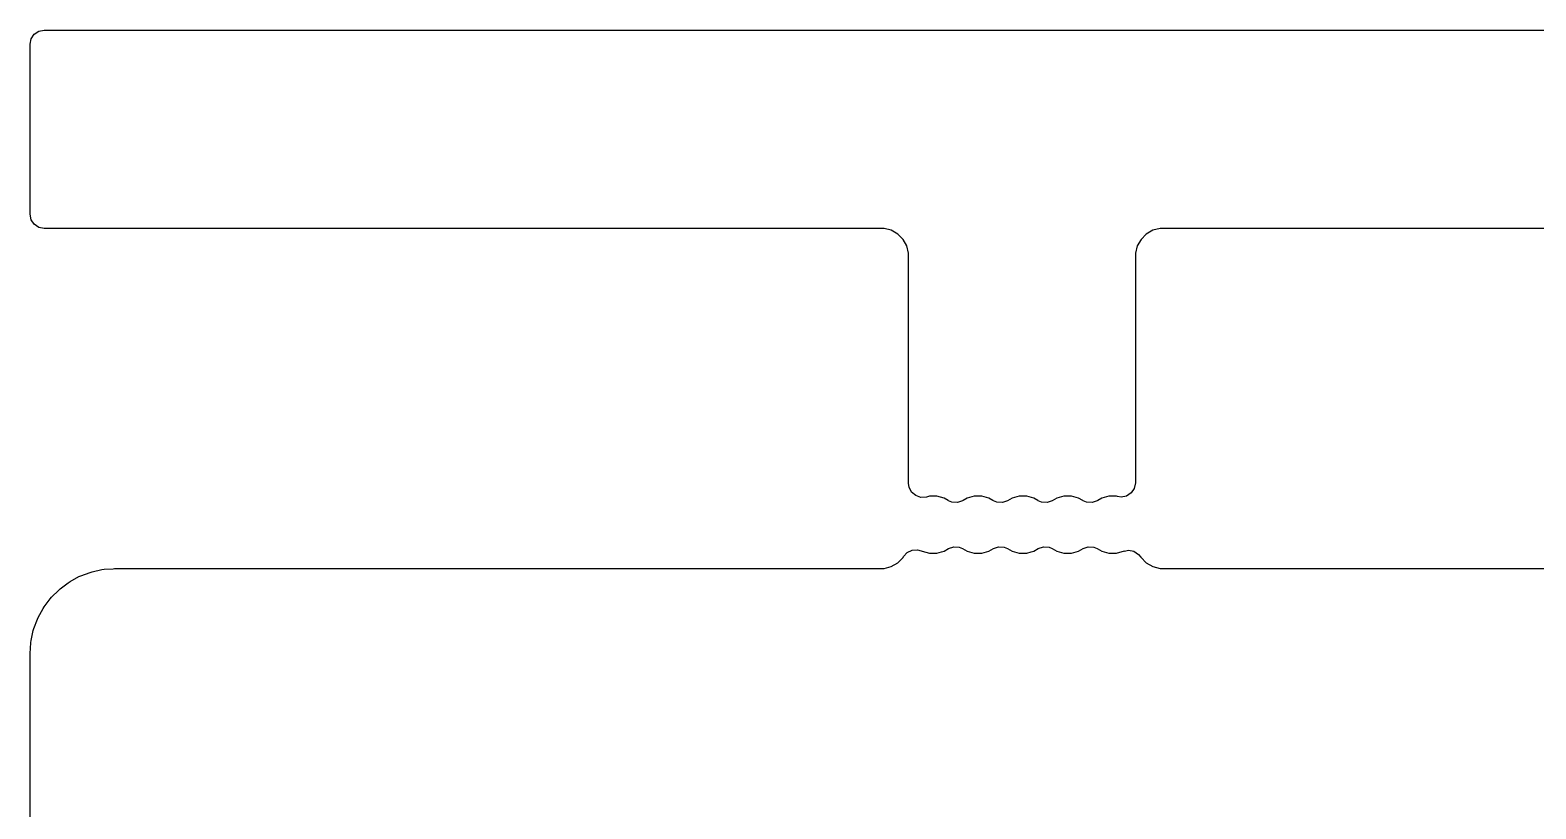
# Model space of a CAD drawing. Header units: inches. Extents: x 2.6 to 14.2, y -7.9 to -3.5.
# Drawn here: x 2.588 to 3.634, y -3.993 to -3.452 of the extents above; entities that cross this region are included whole.
import ezdxf

# ---------------------------------------------------------------- set-up
doc = ezdxf.new("R2010")
doc.units = ezdxf.units.IN
doc.header["$MEASUREMENT"] = 0
doc.layers.add('B.Cu', color=153, linetype='CONTINUOUS', true_color=0x4d7fc4)

msp = doc.modelspace()

# ---------------------------------------------------------------- linework, layer by layer
at = {"layer": 'B.Cu', "linetype": 'CONTINUOUS'}
for p, q in [((2.5882, -3.4622), (2.5889, -3.4584)), ((2.5889, -3.4584), (2.591, -3.4552)), ((2.591, -3.4552), (2.5942, -3.4531)), ((2.5942, -3.4531), (2.598, -3.4524)), ((2.598, -3.4524), (14.1925, -3.4524)), ((2.5882, -3.5803), (2.5882, -3.4622)), ((2.5889, -3.5841), (2.5882, -3.5803)), ((2.591, -3.5872), (2.5889, -3.5841)), ((2.5942, -3.5894), (2.591, -3.5872)), ((2.598, -3.5901), (2.5942, -3.5894)), ((3.1813, -3.5901), (2.598, -3.5901)), ((3.1863, -3.5914), (3.1813, -3.5901)), ((3.1908, -3.594), (3.1863, -3.5914)), ((3.1863, -3.5914), (3.1863, -3.5914)), ((3.1863, -3.5914), (3.1863, -3.5914)), ((3.1945, -3.5977), (3.1908, -3.594)), ((3.1971, -3.6022), (3.1945, -3.5977)), ((3.3598, -3.5977), (3.3572, -3.6022)), ((3.3635, -3.594), (3.3598, -3.5977)), ((3.368, -3.5914), (3.3635, -3.594)), ((3.373, -3.5901), (3.368, -3.5914)), ((3.368, -3.5914), (3.368, -3.5914)), ((3.368, -3.5914), (3.368, -3.5914)), ((3.3782, -3.5901), (3.373, -3.5901)), ((6.3309, -3.5901), (3.3782, -3.5901)), ((3.1984, -3.6072), (3.1971, -3.6022)), ((3.1971, -3.6022), (3.1971, -3.6022)), ((3.1984, -3.7672), (3.1984, -3.6072)), ((3.3572, -3.6022), (3.3559, -3.6072)), ((3.3559, -3.6072), (3.3559, -3.7669)), ((3.1987, -3.7698), (3.1984, -3.7672)), ((3.2004, -3.7732), (3.1987, -3.7698)), ((3.2033, -3.7757), (3.2004, -3.7732)), ((3.353, -3.7738), (3.3498, -3.776)), ((3.3551, -3.7707), (3.353, -3.7738)), ((3.3559, -3.7669), (3.3551, -3.7707)), ((3.2069, -3.777), (3.2033, -3.7757)), ((3.2108, -3.7767), (3.2069, -3.777)), ((3.2128, -3.7762), (3.2108, -3.7767)), ((3.218, -3.7762), (3.2128, -3.7762)), ((3.223, -3.7775), (3.218, -3.7762)), ((3.2258, -3.7791), (3.223, -3.7775)), ((3.223, -3.7775), (3.223, -3.7775)), ((3.2261, -3.7793), (3.2258, -3.7791)), ((3.2285, -3.7803), (3.2261, -3.7793)), ((3.2323, -3.7805), (3.2285, -3.7803)), ((3.2359, -3.7793), (3.2323, -3.7805)), ((3.2362, -3.7791), (3.2359, -3.7793)), ((3.239, -3.7775), (3.2362, -3.7791)), ((3.244, -3.7762), (3.239, -3.7775)), ((3.239, -3.7775), (3.239, -3.7775)), ((3.239, -3.7775), (3.239, -3.7775)), ((3.2492, -3.7762), (3.244, -3.7762)), ((3.2542, -3.7775), (3.2492, -3.7762)), ((3.2569, -3.7791), (3.2542, -3.7775)), ((3.2542, -3.7775), (3.2542, -3.7775)), ((3.2573, -3.7793), (3.2569, -3.7791)), ((3.2596, -3.7803), (3.2573, -3.7793)), ((3.2635, -3.7805), (3.2596, -3.7803)), ((3.2671, -3.7793), (3.2635, -3.7805)), ((3.2702, -3.7775), (3.2671, -3.7793)), ((3.2752, -3.7762), (3.2702, -3.7775)), ((3.2804, -3.7762), (3.2752, -3.7762)), ((3.2854, -3.7775), (3.2804, -3.7762)), ((3.2881, -3.7791), (3.2854, -3.7775)), ((3.2854, -3.7775), (3.2854, -3.7775)), ((3.2884, -3.7793), (3.2881, -3.7791)), ((3.2908, -3.7803), (3.2884, -3.7793)), ((3.2946, -3.7805), (3.2908, -3.7803)), ((3.2982, -3.7793), (3.2946, -3.7805)), ((3.3013, -3.7775), (3.2982, -3.7793)), ((3.3063, -3.7762), (3.3013, -3.7775)), ((3.3115, -3.7762), (3.3063, -3.7762)), ((3.3165, -3.7775), (3.3115, -3.7762)), ((3.3193, -3.7791), (3.3165, -3.7775)), ((3.3165, -3.7775), (3.3165, -3.7775)), ((3.3196, -3.7793), (3.3193, -3.7791)), ((3.322, -3.7803), (3.3196, -3.7793)), ((3.3258, -3.7805), (3.322, -3.7803)), ((3.3294, -3.7793), (3.3258, -3.7805)), ((3.3298, -3.7791), (3.3294, -3.7793)), ((3.3325, -3.7775), (3.3298, -3.7791)), ((3.3375, -3.7762), (3.3325, -3.7775)), ((3.3325, -3.7775), (3.3325, -3.7775)), ((3.3325, -3.7775), (3.3325, -3.7775)), ((3.3427, -3.7762), (3.3375, -3.7762)), ((3.3435, -3.7764), (3.3427, -3.7762)), ((3.3427, -3.7762), (3.3427, -3.7762)), ((3.3461, -3.7767), (3.3435, -3.7764)), ((3.3498, -3.776), (3.3461, -3.7767)), ((3.1949, -3.8181), (3.1974, -3.8152)), ((3.1974, -3.8152), (3.2008, -3.8135)), ((3.2008, -3.8135), (3.2046, -3.8133)), ((3.2046, -3.8133), (3.2072, -3.8141)), ((3.2072, -3.8141), (3.2072, -3.814)), ((3.2072, -3.814), (3.2078, -3.8142)), ((3.2078, -3.8142), (3.2128, -3.8156)), ((3.2128, -3.8156), (3.218, -3.8156)), ((3.218, -3.8156), (3.2212, -3.8147)), ((3.2212, -3.8147), (3.223, -3.8142)), ((3.223, -3.8142), (3.2261, -3.8125)), ((3.2261, -3.8125), (3.2297, -3.8112)), ((3.2297, -3.8112), (3.2335, -3.8115)), ((3.2335, -3.8115), (3.2359, -3.8125)), ((3.2359, -3.8125), (3.239, -3.8142)), ((3.239, -3.8142), (3.239, -3.8142)), ((3.239, -3.8142), (3.239, -3.8142)), ((3.239, -3.8142), (3.244, -3.8156)), ((3.244, -3.8156), (3.2492, -3.8156)), ((3.2492, -3.8156), (3.2524, -3.8147)), ((3.2524, -3.8147), (3.2542, -3.8142)), ((3.2542, -3.8142), (3.2573, -3.8125)), ((3.2573, -3.8125), (3.2609, -3.8112)), ((3.2609, -3.8112), (3.2647, -3.8115)), ((3.2647, -3.8115), (3.2671, -3.8125)), ((3.2671, -3.8125), (3.2702, -3.8142)), ((3.2702, -3.8142), (3.2752, -3.8156)), ((3.2752, -3.8156), (3.2804, -3.8156)), ((3.2804, -3.8156), (3.2836, -3.8147)), ((3.2836, -3.8147), (3.2854, -3.8142)), ((3.2854, -3.8142), (3.2884, -3.8125)), ((3.2884, -3.8125), (3.2921, -3.8112)), ((3.2921, -3.8112), (3.2959, -3.8115)), ((3.2959, -3.8115), (3.2982, -3.8125)), ((3.2982, -3.8125), (3.3013, -3.8142)), ((3.3013, -3.8142), (3.3063, -3.8156)), ((3.3063, -3.8156), (3.3115, -3.8156)), ((3.3115, -3.8156), (3.3147, -3.8147)), ((3.3147, -3.8147), (3.3165, -3.8142)), ((3.3165, -3.8142), (3.3196, -3.8125)), ((3.3196, -3.8125), (3.3232, -3.8112)), ((3.3232, -3.8112), (3.327, -3.8115)), ((3.327, -3.8115), (3.3294, -3.8125)), ((3.3294, -3.8125), (3.3325, -3.8142)), ((3.3325, -3.8142), (3.3325, -3.8142)), ((3.3325, -3.8142), (3.3325, -3.8142)), ((3.3325, -3.8142), (3.3375, -3.8156)), ((3.3375, -3.8156), (3.3427, -3.8156)), ((3.3427, -3.8156), (3.3483, -3.8141)), ((3.3483, -3.8142), (3.3512, -3.8136)), ((3.3483, -3.8141), (3.3483, -3.8142)), ((3.3512, -3.8136), (3.3549, -3.8143)), ((3.3549, -3.8143), (3.3581, -3.8165)), ((3.3581, -3.8165), (3.3596, -3.8185)), ((2.6313, -3.8286), (2.6381, -3.8271)), ((2.6381, -3.8271), (2.6395, -3.8269)), ((2.6395, -3.8269), (2.6459, -3.8265)), ((2.6459, -3.8265), (2.6469, -3.8264)), ((2.6469, -3.8264), (2.6476, -3.8264)), ((2.6476, -3.8264), (3.1813, -3.8264)), ((3.1813, -3.8264), (3.1863, -3.825)), ((3.1863, -3.825), (3.1908, -3.8224)), ((3.1908, -3.8224), (3.1945, -3.8188)), ((3.1945, -3.8188), (3.1949, -3.8181)), ((3.3596, -3.8185), (3.3598, -3.8188)), ((3.3598, -3.8188), (3.3635, -3.8224)), ((3.3635, -3.8224), (3.368, -3.825)), ((3.368, -3.825), (3.373, -3.8264)), ((3.373, -3.8264), (4.0711, -3.8264)), ((2.6091, -3.8404), (2.6147, -3.8362)), ((2.6147, -3.8362), (2.6159, -3.8354)), ((2.6159, -3.8354), (2.6221, -3.832)), ((2.6221, -3.832), (2.6233, -3.8315)), ((2.6233, -3.8315), (2.6299, -3.829)), ((2.6299, -3.829), (2.6313, -3.8286)), ((2.598, -3.8529), (2.6022, -3.8473)), ((2.6022, -3.8473), (2.6031, -3.8462)), ((2.6031, -3.8462), (2.6081, -3.8413)), ((2.6081, -3.8413), (2.6091, -3.8404)), ((2.5938, -3.8603), (2.5972, -3.8541)), ((2.5972, -3.8541), (2.598, -3.8529)), ((2.5889, -3.8763), (2.5904, -3.8695)), ((2.5904, -3.8695), (2.5908, -3.8681)), ((2.5908, -3.8681), (2.5933, -3.8615)), ((2.5933, -3.8615), (2.5938, -3.8603)), ((2.5884, -3.8819), (2.5887, -3.8777)), ((2.5887, -3.8777), (2.5889, -3.8763)), ((2.5882, -3.8851), (2.5884, -3.8819)), ((2.5882, -3.8858), (2.5882, -3.8851)), ((2.5882, -3.9357), (2.5882, -3.8858)), ((2.5882, -4.0439), (2.5882, -3.9357))]:
    msp.add_line(p, q, dxfattribs=at)

doc.saveas('drawing.dxf')
